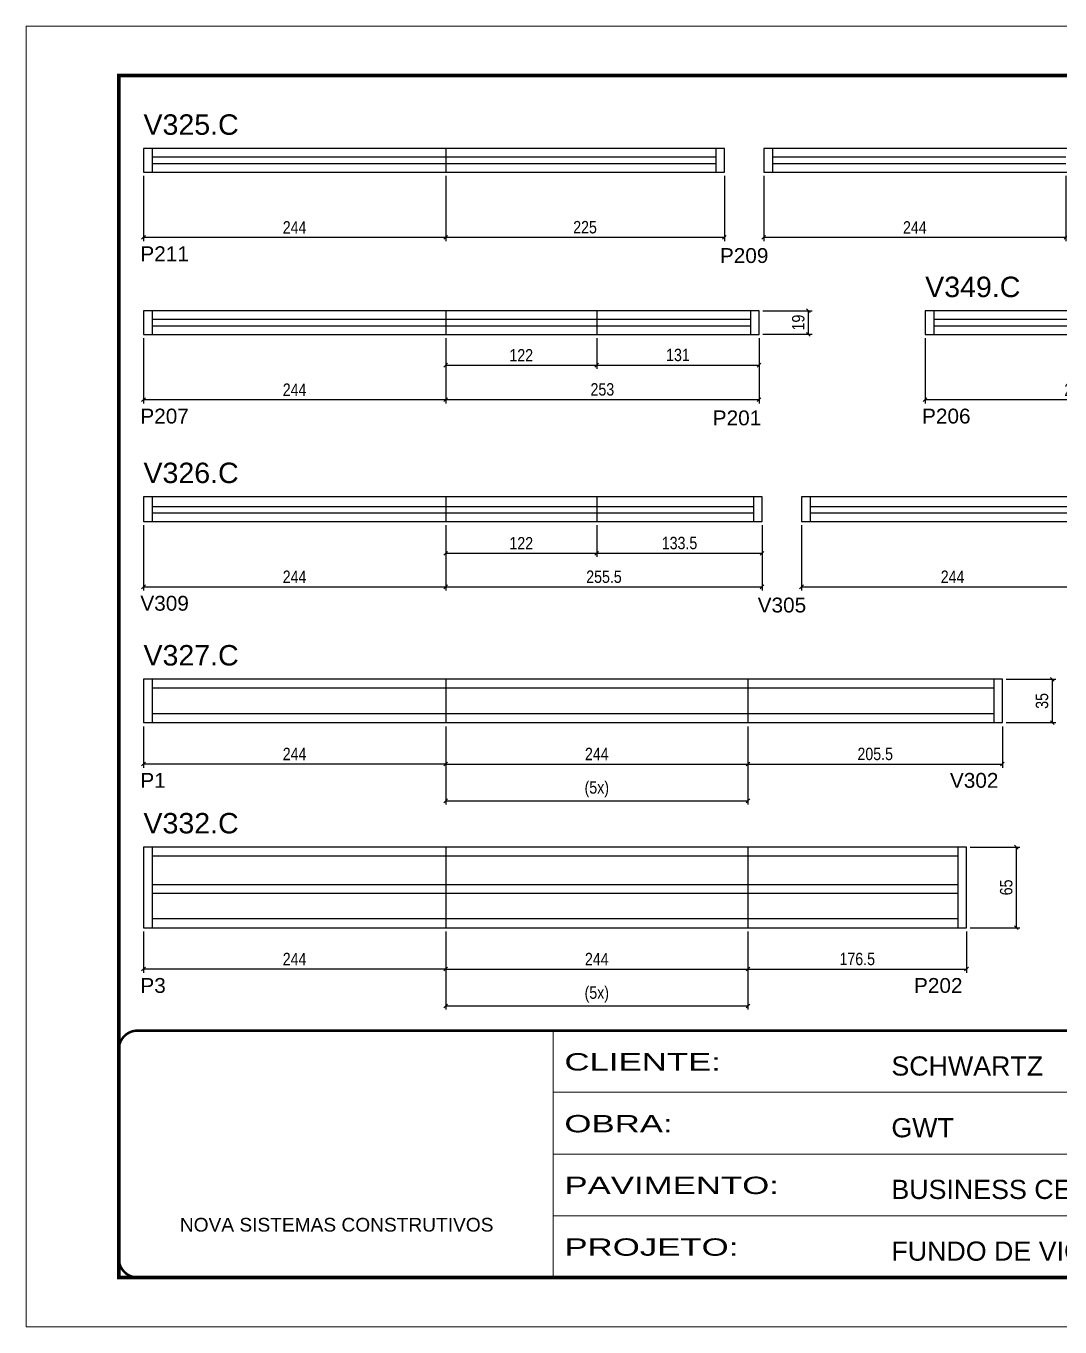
# Model space of a CAD drawing. Extents: x 3245 to 12416, y 917 to 10295.
# Drawn here: x 3245 to 4080, y 6660 to 7710 of the extents above; entities that cross this region are included whole.
import ezdxf

# ---------------------------------------------------------------- set-up
doc = ezdxf.new("R2010")
doc.units = 0
doc.linetypes.add('CONTINUO', pattern=[0])
doc.linetypes.add('DASHED', pattern=[0.75, 0.5, -0.25])
for name, color, linetype in [('5', 5, 'Continuous'), ('COTA', 241, 'Continuous'), ('NOMENCLATURA', 7, 'Continuous'), ('Painéis', 200, 'Continuous'), ('SARR_2.2x7', 40, 'Continuous')]:
    doc.layers.add(name, color=color, linetype=linetype)
doc.layers.add('Folhas', color=255, linetype='Continuous', lineweight=9)
doc.layers.add('SARRAFO DE PRESSAO', color=251, linetype='DASHED', lineweight=9)
doc.styles.add('ARIAL', font='arial.ttf')
doc.styles.add('COTA TECNICA', font='techl___.ttf', dxfattribs={"height": 10})
doc.styles.add('COTA TECNICA-50', font='techl___.ttf', dxfattribs={"height": 10})
doc.styles.get("Standard").update_dxf_attribs({"font": 'arial.ttf'})
doc.styles.add('Tecnologia', font='')
doc.styles.get('Tecnologia').set_extended_font_data('Forgotten Futurist')
doc.dimstyles.new('COTA PAINEL-50', dxfattribs={"dimtxt": 10, "dimasz": 3, "dimexe": 3, "dimexo": 3, "dimgap": 3, "dimtad": 1, "dimdec": 1, "dimzin": 12, "dimdsep": 46, "dimtxsty": 'COTA TECNICA-50', "dimblk1": 'OBLIQUE', "dimblk2": 'OBLIQUE', "dimsah": 1, "dimcen": 0.9, "dimclrd": 4, "dimclre": 4, "dimclrt": 240, "dimadec": 1, "dimazin": 3, "dimtfac": 1, "dimtdec": 1, "dimtmove": 0, "dimatfit": 3, "dimfxl": 1, "dimtolj": 1, "dimtzin": 12, "dimarcsym": 0})
doc.dimstyles.new('PAINEL', dxfattribs={"dimtxt": 10, "dimasz": 3, "dimexe": 3, "dimexo": 3, "dimgap": 3, "dimtad": 1, "dimdec": 1, "dimzin": 12, "dimdsep": 46, "dimtxsty": 'COTA TECNICA', "dimblk1": 'OBLIQUE', "dimblk2": 'OBLIQUE', "dimsah": 1, "dimcen": 0.9, "dimclrd": 4, "dimclre": 4, "dimclrt": 240, "dimadec": 1, "dimazin": 3, "dimtfac": 1, "dimtdec": 1, "dimtmove": 0, "dimatfit": 3, "dimfxl": 1, "dimtolj": 1, "dimtzin": 12, "dimarcsym": 0})

# ---------------------------------------------------------------- blocks, each defined once
blk = doc.blocks.new('9999999999')
at = {"color": 30, "linetype": 'CONTINUO'}
for p, q in [((98564.6, 34230.2), (98564.6, 34429.4)), ((98564.6, 34379.6), (99584, 34379.6)), ((98564.6, 34329.8), (99488, 34329.8)), ((98564.6, 34280), (99488, 34280))]:
    blk.add_line(p, q, dxfattribs=at)
at = {"color": 30, "linetype": 'CONTINUO', "const_width": 2}
blk.add_lwpolyline([(99584, 34230.2), (99584, 34414.4, 0.414214), (99569, 34429.4), (98229, 34429.4, 0.414214), (98214, 34414.4), (98214, 34245.2, 0.414214), (98229, 34230.2), (99584, 34230.2)], format="xyb", dxfattribs=at)
at = {"layer": 'Folhas'}
blk.add_lwpolyline([(98139, 34190.2), (99624, 34190.2), (99624, 35240.2), (98139, 35240.2)], close=True, dxfattribs=at)
at = {"layer": 'Folhas', "color": 30, "const_width": 3}
blk.add_lwpolyline([(98214, 34230.2), (99584, 34230.2), (99584, 35200.2), (98214, 35200.2)], close=True, dxfattribs=at)
at = {"color": 7, "linetype": 'Continuous', "ltscale": 5, "style": 'ARIAL'}
for s, height, p in [('SCHWARTZ', 15.48, (98837.7, 34393.1)), ('GWT', 15.48, (98837.7, 34343.3)), ('BUSINESS CENTER E LAZER - PERIFERIA', 15.483, (98837.7, 34293.5)), ('NOVA SISTEMAS CONSTRUTIVOS', 11.059, (98263.2, 34267.2)), ('FUNDO DE VIGA', 15.483, (98837.7, 34243.7))]:
    blk.add_text(s, height=height, dxfattribs=at).set_placement(p)
at = {"layer": 'Folhas', "color": 7, "style": 'Tecnologia', "width": 1.5}
for s, p in [('CLIENTE:', (98573.7, 34397.2)), ('OBRA:', (98573.7, 34347.3)), ('PAVIMENTO:', (98573.7, 34297.5)), ('PROJETO:', (98573.7, 34247.7))]:
    blk.add_text(s, height=14, dxfattribs=at).set_placement(p)
blk = doc.blocks.new('_Oblique')
at = {"color": 0, "linetype": 'ByBlock', "lineweight": -2}
blk.add_line((-0.5, -0.5), (0.5, 0.5), dxfattribs=at)
blk = doc.blocks.new('*D846')
at = {"layer": 'COTA', "color": 4, "linetype": 'ByBlock', "lineweight": -2, "transparency": 16777216}
for p, q in [((3340.2, 7589.3), (3340.2, 7536.6)), ((3584.2, 7589.3), (3584.2, 7536.6)), ((3340.2, 7539.6), (3584.2, 7539.6))]:
    blk.add_line(p, q, dxfattribs=at)
at = {"layer": 'Defpoints', "color": 0, "linetype": 'ByBlock', "transparency": 16777216}
for p in [(3340.2, 7592.3), (3584.2, 7592.3), (3584.2, 7539.6)]:
    blk.add_point(p, dxfattribs=at)
at = {"layer": 'COTA', "color": 4, "linetype": 'ByBlock', "lineweight": -2, "transparency": 16777216, "xscale": 3, "yscale": 3, "zscale": 3, "rotation": 180}
blk.add_blockref('_Oblique', (3340.2, 7539.6), dxfattribs=at)
at = {"layer": 'COTA', "color": 4, "linetype": 'ByBlock', "lineweight": -2, "transparency": 16777216, "xscale": 3, "yscale": 3, "zscale": 3}
blk.add_blockref('_Oblique', (3584.2, 7539.6), dxfattribs=at)
at = {"layer": 'COTA', "color": 240, "linetype": 'ByBlock', "transparency": 16777216, "insert": (3462.2, 7547.6), "char_height": 10, "attachment_point": 5, "style": 'COTA TECNICA-50'}
blk.add_mtext('\\A1;244', dxfattribs=at)
blk = doc.blocks.new('*D847')
at = {"layer": 'COTA', "color": 4, "linetype": 'ByBlock', "lineweight": -2, "transparency": 16777216}
for p, q in [((3584.2, 7589.3), (3584.2, 7536.6)), ((3809.2, 7589.3), (3809.2, 7536.6)), ((3584.2, 7539.6), (3809.2, 7539.6))]:
    blk.add_line(p, q, dxfattribs=at)
at = {"layer": 'Defpoints', "color": 0, "linetype": 'ByBlock', "transparency": 16777216}
for p in [(3584.2, 7592.3), (3809.2, 7592.3), (3809.2, 7539.6)]:
    blk.add_point(p, dxfattribs=at)
at = {"layer": 'COTA', "color": 4, "linetype": 'ByBlock', "lineweight": -2, "transparency": 16777216, "xscale": 3, "yscale": 3, "zscale": 3, "rotation": 180}
blk.add_blockref('_Oblique', (3584.2, 7539.6), dxfattribs=at)
at = {"layer": 'COTA', "color": 4, "linetype": 'ByBlock', "lineweight": -2, "transparency": 16777216, "xscale": 3, "yscale": 3, "zscale": 3}
blk.add_blockref('_Oblique', (3809.2, 7539.6), dxfattribs=at)
at = {"layer": 'COTA', "color": 240, "linetype": 'ByBlock', "transparency": 16777216, "insert": (3696.7, 7547.7), "char_height": 10, "attachment_point": 5, "style": 'COTA TECNICA-50'}
blk.add_mtext('\\A1;225', dxfattribs=at)
blk = doc.blocks.new('*D852')
at = {"layer": 'COTA', "color": 4, "linetype": 'ByBlock', "lineweight": -2, "transparency": 16777216}
for p, q in [((3841, 7589.3), (3841, 7536.6)), ((4085, 7589.3), (4085, 7536.6)), ((3841, 7539.6), (4085, 7539.6))]:
    blk.add_line(p, q, dxfattribs=at)
at = {"layer": 'Defpoints', "color": 0, "linetype": 'ByBlock', "transparency": 16777216}
for p in [(3841, 7592.3), (4085, 7592.3), (4085, 7539.6)]:
    blk.add_point(p, dxfattribs=at)
at = {"layer": 'COTA', "color": 4, "linetype": 'ByBlock', "lineweight": -2, "transparency": 16777216, "xscale": 3, "yscale": 3, "zscale": 3, "rotation": 180}
blk.add_blockref('_Oblique', (3841, 7539.6), dxfattribs=at)
at = {"layer": 'COTA', "color": 4, "linetype": 'ByBlock', "lineweight": -2, "transparency": 16777216, "xscale": 3, "yscale": 3, "zscale": 3}
blk.add_blockref('_Oblique', (4085, 7539.6), dxfattribs=at)
at = {"layer": 'COTA', "color": 240, "linetype": 'ByBlock', "transparency": 16777216, "insert": (3963, 7547.6), "char_height": 10, "attachment_point": 5, "style": 'COTA TECNICA-50'}
blk.add_mtext('\\A1;244', dxfattribs=at)
blk = doc.blocks.new('*D858')
at = {"layer": 'COTA', "color": 4, "linetype": 'ByBlock', "lineweight": -2, "transparency": 16777216}
for p, q in [((3340.2, 7458.3), (3340.2, 7405.6)), ((3584.2, 7458.3), (3584.2, 7405.6)), ((3340.2, 7408.6), (3584.2, 7408.6))]:
    blk.add_line(p, q, dxfattribs=at)
at = {"layer": 'Defpoints', "color": 0, "linetype": 'ByBlock', "transparency": 16777216}
for p in [(3340.2, 7461.3), (3584.2, 7461.3), (3584.2, 7408.6)]:
    blk.add_point(p, dxfattribs=at)
at = {"layer": 'COTA', "color": 4, "linetype": 'ByBlock', "lineweight": -2, "transparency": 16777216, "xscale": 3, "yscale": 3, "zscale": 3, "rotation": 180}
blk.add_blockref('_Oblique', (3340.2, 7408.6), dxfattribs=at)
at = {"layer": 'COTA', "color": 4, "linetype": 'ByBlock', "lineweight": -2, "transparency": 16777216, "xscale": 3, "yscale": 3, "zscale": 3}
blk.add_blockref('_Oblique', (3584.2, 7408.6), dxfattribs=at)
at = {"layer": 'COTA', "color": 240, "linetype": 'ByBlock', "transparency": 16777216, "insert": (3462.2, 7416.6), "char_height": 10, "attachment_point": 5, "style": 'COTA TECNICA-50'}
blk.add_mtext('\\A1;244', dxfattribs=at)
blk = doc.blocks.new('*D859')
at = {"layer": 'COTA', "color": 4, "linetype": 'ByBlock', "lineweight": -2, "transparency": 16777216}
for p, q in [((3584.2, 7458.3), (3584.2, 7405.6)), ((3837.2, 7458.3), (3837.2, 7405.6)), ((3584.2, 7408.6), (3837.2, 7408.6))]:
    blk.add_line(p, q, dxfattribs=at)
at = {"layer": 'Defpoints', "color": 0, "linetype": 'ByBlock', "transparency": 16777216}
for p in [(3584.2, 7461.3), (3837.2, 7461.3), (3837.2, 7408.6)]:
    blk.add_point(p, dxfattribs=at)
at = {"layer": 'COTA', "color": 4, "linetype": 'ByBlock', "lineweight": -2, "transparency": 16777216, "xscale": 3, "yscale": 3, "zscale": 3, "rotation": 180}
blk.add_blockref('_Oblique', (3584.2, 7408.6), dxfattribs=at)
at = {"layer": 'COTA', "color": 4, "linetype": 'ByBlock', "lineweight": -2, "transparency": 16777216, "xscale": 3, "yscale": 3, "zscale": 3}
blk.add_blockref('_Oblique', (3837.2, 7408.6), dxfattribs=at)
at = {"layer": 'COTA', "color": 240, "linetype": 'ByBlock', "transparency": 16777216, "insert": (3710.7, 7416.8), "char_height": 10, "attachment_point": 5, "style": 'COTA TECNICA-50'}
blk.add_mtext('\\A1;253', dxfattribs=at)
blk = doc.blocks.new('*D860')
at = {"layer": 'COTA', "color": 4, "lineweight": -2, "transparency": 16777216}
for p, q in [((3840.2, 7480.3), (3880, 7480.3)), ((3877, 7480.3), (3877, 7461.3)), ((3840.2, 7461.3), (3880, 7461.3))]:
    blk.add_line(p, q, dxfattribs=at)
at = {"layer": 'Defpoints', "color": 0, "transparency": 16777216}
for p in [(3837.2, 7480.3), (3837.2, 7461.3), (3877, 7461.3)]:
    blk.add_point(p, dxfattribs=at)
at = {"layer": 'COTA', "color": 4, "lineweight": -2, "transparency": 16777216, "xscale": 3, "yscale": 3, "zscale": 3}
for p, rotation in [((3877, 7480.3), 90), ((3877, 7461.3), 270)]:
    blk.add_blockref('_Oblique', p, dxfattribs=dict(at, rotation=rotation))
at = {"layer": 'COTA', "color": 240, "transparency": 16777216, "insert": (3868.9, 7470.8), "char_height": 10, "attachment_point": 5, "rotation": 90, "style": 'COTA TECNICA'}
blk.add_mtext('\\A1;19', dxfattribs=at)
blk = doc.blocks.new('*D861')
at = {"layer": 'COTA', "color": 4, "lineweight": -2, "transparency": 16777216}
for p, q in [((3584.2, 7458.3), (3584.2, 7433.4)), ((3706.2, 7458.3), (3706.2, 7433.4)), ((3584.2, 7436.4), (3706.2, 7436.4))]:
    blk.add_line(p, q, dxfattribs=at)
at = {"layer": 'Defpoints', "color": 0, "transparency": 16777216}
for p in [(3584.2, 7461.3), (3706.2, 7461.3), (3706.2, 7436.4)]:
    blk.add_point(p, dxfattribs=at)
at = {"layer": 'COTA', "color": 4, "lineweight": -2, "transparency": 16777216, "xscale": 3, "yscale": 3, "zscale": 3, "rotation": 180}
blk.add_blockref('_Oblique', (3584.2, 7436.4), dxfattribs=at)
at = {"layer": 'COTA', "color": 4, "lineweight": -2, "transparency": 16777216, "xscale": 3, "yscale": 3, "zscale": 3}
blk.add_blockref('_Oblique', (3706.2, 7436.4), dxfattribs=at)
at = {"layer": 'COTA', "color": 240, "transparency": 16777216, "insert": (3645.2, 7444.4), "char_height": 10, "attachment_point": 5, "style": 'COTA TECNICA'}
blk.add_mtext('\\A1;122', dxfattribs=at)
blk = doc.blocks.new('*D862')
at = {"layer": 'COTA', "color": 4, "lineweight": -2, "transparency": 16777216}
for p, q in [((3706.2, 7458.3), (3706.2, 7433.4)), ((3837.2, 7458.3), (3837.2, 7433.4)), ((3706.2, 7436.4), (3837.2, 7436.4))]:
    blk.add_line(p, q, dxfattribs=at)
at = {"layer": 'Defpoints', "color": 0, "transparency": 16777216}
for p in [(3706.2, 7461.3), (3837.2, 7461.3), (3837.2, 7436.4)]:
    blk.add_point(p, dxfattribs=at)
at = {"layer": 'COTA', "color": 4, "lineweight": -2, "transparency": 16777216, "xscale": 3, "yscale": 3, "zscale": 3, "rotation": 180}
blk.add_blockref('_Oblique', (3706.2, 7436.4), dxfattribs=at)
at = {"layer": 'COTA', "color": 4, "lineweight": -2, "transparency": 16777216, "xscale": 3, "yscale": 3, "zscale": 3}
blk.add_blockref('_Oblique', (3837.2, 7436.4), dxfattribs=at)
at = {"layer": 'COTA', "color": 240, "transparency": 16777216, "insert": (3771.7, 7444.6), "char_height": 10, "attachment_point": 5, "style": 'COTA TECNICA'}
blk.add_mtext('\\A1;131', dxfattribs=at)
blk = doc.blocks.new('*D863')
at = {"layer": 'COTA', "color": 4, "linetype": 'ByBlock', "lineweight": -2, "transparency": 16777216}
for p, q in [((3340.2, 7307.2), (3340.2, 7254.5)), ((3584.2, 7307.2), (3584.2, 7254.5)), ((3340.2, 7257.5), (3584.2, 7257.5))]:
    blk.add_line(p, q, dxfattribs=at)
at = {"layer": 'Defpoints', "color": 0, "linetype": 'ByBlock', "transparency": 16777216}
for p in [(3340.2, 7310.2), (3584.2, 7310.2), (3584.2, 7257.5)]:
    blk.add_point(p, dxfattribs=at)
at = {"layer": 'COTA', "color": 4, "linetype": 'ByBlock', "lineweight": -2, "transparency": 16777216, "xscale": 3, "yscale": 3, "zscale": 3, "rotation": 180}
blk.add_blockref('_Oblique', (3340.2, 7257.5), dxfattribs=at)
at = {"layer": 'COTA', "color": 4, "linetype": 'ByBlock', "lineweight": -2, "transparency": 16777216, "xscale": 3, "yscale": 3, "zscale": 3}
blk.add_blockref('_Oblique', (3584.2, 7257.5), dxfattribs=at)
at = {"layer": 'COTA', "color": 240, "linetype": 'ByBlock', "transparency": 16777216, "insert": (3462.2, 7265.6), "char_height": 10, "attachment_point": 5, "style": 'COTA TECNICA-50'}
blk.add_mtext('\\A1;244', dxfattribs=at)
blk = doc.blocks.new('*D866')
at = {"layer": 'COTA', "color": 4, "linetype": 'ByBlock', "lineweight": -2, "transparency": 16777216}
for p, q in [((3584.2, 7307.2), (3584.2, 7254.5)), ((3839.7, 7307.2), (3839.7, 7254.5)), ((3584.2, 7257.5), (3839.7, 7257.5))]:
    blk.add_line(p, q, dxfattribs=at)
at = {"layer": 'Defpoints', "color": 0, "linetype": 'ByBlock', "transparency": 16777216}
for p in [(3584.2, 7310.2), (3839.7, 7310.2), (3839.7, 7257.5)]:
    blk.add_point(p, dxfattribs=at)
at = {"layer": 'COTA', "color": 4, "linetype": 'ByBlock', "lineweight": -2, "transparency": 16777216, "xscale": 3, "yscale": 3, "zscale": 3, "rotation": 180}
blk.add_blockref('_Oblique', (3584.2, 7257.5), dxfattribs=at)
at = {"layer": 'COTA', "color": 4, "linetype": 'ByBlock', "lineweight": -2, "transparency": 16777216, "xscale": 3, "yscale": 3, "zscale": 3}
blk.add_blockref('_Oblique', (3839.7, 7257.5), dxfattribs=at)
at = {"layer": 'COTA', "color": 240, "linetype": 'ByBlock', "transparency": 16777216, "insert": (3712, 7265.6), "char_height": 10, "attachment_point": 5, "style": 'COTA TECNICA-50'}
blk.add_mtext('\\A1;255.5', dxfattribs=at)
blk = doc.blocks.new('*D865')
at = {"layer": 'COTA', "color": 4, "linetype": 'ByBlock', "lineweight": -2, "transparency": 16777216}
for p, q in [((3871.5, 7307.2), (3871.5, 7254.5)), ((4115.5, 7307.2), (4115.5, 7254.5)), ((3871.5, 7257.5), (4115.5, 7257.5))]:
    blk.add_line(p, q, dxfattribs=at)
at = {"layer": 'Defpoints', "color": 0, "linetype": 'ByBlock', "transparency": 16777216}
for p in [(3871.5, 7310.2), (4115.5, 7310.2), (4115.5, 7257.5)]:
    blk.add_point(p, dxfattribs=at)
at = {"layer": 'COTA', "color": 4, "linetype": 'ByBlock', "lineweight": -2, "transparency": 16777216, "xscale": 3, "yscale": 3, "zscale": 3, "rotation": 180}
blk.add_blockref('_Oblique', (3871.5, 7257.5), dxfattribs=at)
at = {"layer": 'COTA', "color": 4, "linetype": 'ByBlock', "lineweight": -2, "transparency": 16777216, "xscale": 3, "yscale": 3, "zscale": 3}
blk.add_blockref('_Oblique', (4115.5, 7257.5), dxfattribs=at)
at = {"layer": 'COTA', "color": 240, "linetype": 'ByBlock', "transparency": 16777216, "insert": (3993.5, 7265.6), "char_height": 10, "attachment_point": 5, "style": 'COTA TECNICA-50'}
blk.add_mtext('\\A1;244', dxfattribs=at)
blk = doc.blocks.new('*D876')
at = {"layer": 'COTA', "color": 4, "lineweight": -2, "transparency": 16777216}
for p, q in [((3584.2, 7307.2), (3584.2, 7281.6)), ((3706.2, 7307.2), (3706.2, 7281.6)), ((3584.2, 7284.6), (3706.2, 7284.6))]:
    blk.add_line(p, q, dxfattribs=at)
at = {"layer": 'Defpoints', "color": 0, "transparency": 16777216}
for p in [(3584.2, 7310.2), (3706.2, 7310.2), (3706.2, 7284.6)]:
    blk.add_point(p, dxfattribs=at)
at = {"layer": 'COTA', "color": 4, "lineweight": -2, "transparency": 16777216, "xscale": 3, "yscale": 3, "zscale": 3, "rotation": 180}
blk.add_blockref('_Oblique', (3584.2, 7284.6), dxfattribs=at)
at = {"layer": 'COTA', "color": 4, "lineweight": -2, "transparency": 16777216, "xscale": 3, "yscale": 3, "zscale": 3}
blk.add_blockref('_Oblique', (3706.2, 7284.6), dxfattribs=at)
at = {"layer": 'COTA', "color": 240, "transparency": 16777216, "insert": (3645.2, 7292.7), "char_height": 10, "attachment_point": 5, "style": 'COTA TECNICA'}
blk.add_mtext('\\A1;122', dxfattribs=at)
blk = doc.blocks.new('*D877')
at = {"layer": 'COTA', "color": 4, "lineweight": -2, "transparency": 16777216}
for p, q in [((3706.2, 7307.2), (3706.2, 7281.6)), ((3839.7, 7307.2), (3839.7, 7281.6)), ((3706.2, 7284.6), (3839.7, 7284.6))]:
    blk.add_line(p, q, dxfattribs=at)
at = {"layer": 'Defpoints', "color": 0, "transparency": 16777216}
for p in [(3706.2, 7310.2), (3839.7, 7310.2), (3839.7, 7284.6)]:
    blk.add_point(p, dxfattribs=at)
at = {"layer": 'COTA', "color": 4, "lineweight": -2, "transparency": 16777216, "xscale": 3, "yscale": 3, "zscale": 3, "rotation": 180}
blk.add_blockref('_Oblique', (3706.2, 7284.6), dxfattribs=at)
at = {"layer": 'COTA', "color": 4, "lineweight": -2, "transparency": 16777216, "xscale": 3, "yscale": 3, "zscale": 3}
blk.add_blockref('_Oblique', (3839.7, 7284.6), dxfattribs=at)
at = {"layer": 'COTA', "color": 240, "transparency": 16777216, "insert": (3773, 7292.8), "char_height": 10, "attachment_point": 5, "style": 'COTA TECNICA'}
blk.add_mtext('\\A1;133.5', dxfattribs=at)
blk = doc.blocks.new('*D881')
at = {"layer": 'COTA', "color": 4, "linetype": 'ByBlock', "lineweight": -2, "transparency": 16777216}
for p, q in [((3340.2, 7144.9), (3340.2, 7111.5)), ((3584.2, 7144.9), (3584.2, 7111.5)), ((3584.2, 7114.5), (3340.2, 7114.5))]:
    blk.add_line(p, q, dxfattribs=at)
at = {"layer": 'Defpoints', "color": 0, "linetype": 'ByBlock', "transparency": 16777216}
for p in [(3340.2, 7147.9), (3584.2, 7147.9), (3340.2, 7114.5)]:
    blk.add_point(p, dxfattribs=at)
at = {"layer": 'COTA', "color": 4, "linetype": 'ByBlock', "lineweight": -2, "transparency": 16777216, "xscale": 3, "yscale": 3, "zscale": 3, "rotation": 180}
blk.add_blockref('_Oblique', (3340.2, 7114.5), dxfattribs=at)
at = {"layer": 'COTA', "color": 4, "linetype": 'ByBlock', "lineweight": -2, "transparency": 16777216, "xscale": 3, "yscale": 3, "zscale": 3}
blk.add_blockref('_Oblique', (3584.2, 7114.5), dxfattribs=at)
at = {"layer": 'COTA', "color": 240, "linetype": 'ByBlock', "transparency": 16777216, "insert": (3462.2, 7122.6), "char_height": 10, "attachment_point": 5, "style": 'COTA TECNICA-50'}
blk.add_mtext('\\A1;244', dxfattribs=at)
blk = doc.blocks.new('*D882')
at = {"layer": 'COTA', "color": 4, "linetype": 'ByBlock', "lineweight": -2, "transparency": 16777216}
for p, q in [((3584.2, 7144.9), (3584.2, 7111.5)), ((3828.2, 7144.9), (3828.2, 7111.5)), ((3584.2, 7114.5), (3828.2, 7114.5))]:
    blk.add_line(p, q, dxfattribs=at)
at = {"layer": 'Defpoints', "color": 0, "linetype": 'ByBlock', "transparency": 16777216}
for p in [(3584.2, 7147.9), (3828.2, 7147.9), (3828.2, 7114.5)]:
    blk.add_point(p, dxfattribs=at)
at = {"layer": 'COTA', "color": 4, "linetype": 'ByBlock', "lineweight": -2, "transparency": 16777216, "xscale": 3, "yscale": 3, "zscale": 3, "rotation": 180}
blk.add_blockref('_Oblique', (3584.2, 7114.5), dxfattribs=at)
at = {"layer": 'COTA', "color": 4, "linetype": 'ByBlock', "lineweight": -2, "transparency": 16777216, "xscale": 3, "yscale": 3, "zscale": 3}
blk.add_blockref('_Oblique', (3828.2, 7114.5), dxfattribs=at)
at = {"layer": 'COTA', "color": 240, "linetype": 'ByBlock', "transparency": 16777216, "insert": (3706.2, 7122.6), "char_height": 10, "attachment_point": 5, "style": 'COTA TECNICA-50'}
blk.add_mtext('\\A1;244', dxfattribs=at)
blk = doc.blocks.new('*D883')
at = {"layer": 'COTA', "color": 4, "linetype": 'ByBlock', "lineweight": -2, "transparency": 16777216}
for p, q in [((3828.2, 7144.9), (3828.2, 7111.5)), ((4033.7, 7144.9), (4033.7, 7111.5)), ((3828.2, 7114.5), (4033.7, 7114.5))]:
    blk.add_line(p, q, dxfattribs=at)
at = {"layer": 'Defpoints', "color": 0, "linetype": 'ByBlock', "transparency": 16777216}
for p in [(3828.2, 7147.9), (4033.7, 7147.9), (4033.7, 7114.5)]:
    blk.add_point(p, dxfattribs=at)
at = {"layer": 'COTA', "color": 4, "linetype": 'ByBlock', "lineweight": -2, "transparency": 16777216, "xscale": 3, "yscale": 3, "zscale": 3, "rotation": 180}
blk.add_blockref('_Oblique', (3828.2, 7114.5), dxfattribs=at)
at = {"layer": 'COTA', "color": 4, "linetype": 'ByBlock', "lineweight": -2, "transparency": 16777216, "xscale": 3, "yscale": 3, "zscale": 3}
blk.add_blockref('_Oblique', (4033.7, 7114.5), dxfattribs=at)
at = {"layer": 'COTA', "color": 240, "linetype": 'ByBlock', "transparency": 16777216, "insert": (3931, 7122.6), "char_height": 10, "attachment_point": 5, "style": 'COTA TECNICA-50'}
blk.add_mtext('\\A1;205.5', dxfattribs=at)
blk = doc.blocks.new('*D880')
at = {"layer": 'COTA', "color": 4, "lineweight": -2, "transparency": 16777216}
for p, q in [((4036.7, 7182.9), (4076.9, 7182.9)), ((4073.9, 7182.9), (4073.9, 7147.9)), ((4036.7, 7147.9), (4076.9, 7147.9))]:
    blk.add_line(p, q, dxfattribs=at)
at = {"layer": 'Defpoints', "color": 0, "transparency": 16777216}
for p in [(4033.7, 7182.9), (4033.7, 7147.9), (4073.9, 7147.9)]:
    blk.add_point(p, dxfattribs=at)
at = {"layer": 'COTA', "color": 4, "lineweight": -2, "transparency": 16777216, "xscale": 3, "yscale": 3, "zscale": 3}
for p, rotation in [((4073.9, 7182.9), 90), ((4073.9, 7147.9), 270)]:
    blk.add_blockref('_Oblique', p, dxfattribs=dict(at, rotation=rotation))
at = {"layer": 'COTA', "color": 240, "transparency": 16777216, "insert": (4065.7, 7165.4), "char_height": 10, "attachment_point": 5, "rotation": 90, "style": 'COTA TECNICA'}
blk.add_mtext('\\A1;35', dxfattribs=at)
blk = doc.blocks.new('*D884')
at = {"layer": 'COTA', "color": 4, "lineweight": -2, "transparency": 16777216}
for p, q in [((3584.2, 7144.9), (3584.2, 7081.8)), ((3828.2, 7144.9), (3828.2, 7081.8)), ((3584.2, 7084.8), (3828.2, 7084.8))]:
    blk.add_line(p, q, dxfattribs=at)
at = {"layer": 'Defpoints', "color": 0, "transparency": 16777216}
for p in [(3584.2, 7147.9), (3828.2, 7147.9), (3828.2, 7084.8)]:
    blk.add_point(p, dxfattribs=at)
at = {"layer": 'COTA', "color": 4, "lineweight": -2, "transparency": 16777216, "xscale": 3, "yscale": 3, "zscale": 3, "rotation": 180}
blk.add_blockref('_Oblique', (3584.2, 7084.8), dxfattribs=at)
at = {"layer": 'COTA', "color": 4, "lineweight": -2, "transparency": 16777216, "xscale": 3, "yscale": 3, "zscale": 3}
blk.add_blockref('_Oblique', (3828.2, 7084.8), dxfattribs=at)
at = {"layer": 'COTA', "color": 240, "transparency": 16777216, "insert": (3706.2, 7094.1), "char_height": 10, "attachment_point": 5, "style": 'COTA TECNICA'}
blk.add_mtext('\\A1;(5x)', dxfattribs=at)
blk = doc.blocks.new('*D885')
at = {"layer": 'COTA', "color": 4, "linetype": 'ByBlock', "lineweight": -2, "transparency": 16777216}
for p, q in [((3340.2, 6979.4), (3340.2, 6946)), ((3584.2, 6979.4), (3584.2, 6946)), ((3584.2, 6949), (3340.2, 6949))]:
    blk.add_line(p, q, dxfattribs=at)
at = {"layer": 'Defpoints', "color": 0, "linetype": 'ByBlock', "transparency": 16777216}
for p in [(3340.2, 6982.4), (3584.2, 6982.4), (3340.2, 6949)]:
    blk.add_point(p, dxfattribs=at)
at = {"layer": 'COTA', "color": 4, "linetype": 'ByBlock', "lineweight": -2, "transparency": 16777216, "xscale": 3, "yscale": 3, "zscale": 3, "rotation": 180}
blk.add_blockref('_Oblique', (3340.2, 6949), dxfattribs=at)
at = {"layer": 'COTA', "color": 4, "linetype": 'ByBlock', "lineweight": -2, "transparency": 16777216, "xscale": 3, "yscale": 3, "zscale": 3}
blk.add_blockref('_Oblique', (3584.2, 6949), dxfattribs=at)
at = {"layer": 'COTA', "color": 240, "linetype": 'ByBlock', "transparency": 16777216, "insert": (3462.2, 6957.1), "char_height": 10, "attachment_point": 5, "style": 'COTA TECNICA-50'}
blk.add_mtext('\\A1;244', dxfattribs=at)
blk = doc.blocks.new('*D886')
at = {"layer": 'COTA', "color": 4, "linetype": 'ByBlock', "lineweight": -2, "transparency": 16777216}
for p, q in [((3584.2, 6979.4), (3584.2, 6946)), ((3828.2, 6979.4), (3828.2, 6946)), ((3584.2, 6949), (3828.2, 6949))]:
    blk.add_line(p, q, dxfattribs=at)
at = {"layer": 'Defpoints', "color": 0, "linetype": 'ByBlock', "transparency": 16777216}
for p in [(3584.2, 6982.4), (3828.2, 6982.4), (3828.2, 6949)]:
    blk.add_point(p, dxfattribs=at)
at = {"layer": 'COTA', "color": 4, "linetype": 'ByBlock', "lineweight": -2, "transparency": 16777216, "xscale": 3, "yscale": 3, "zscale": 3, "rotation": 180}
blk.add_blockref('_Oblique', (3584.2, 6949), dxfattribs=at)
at = {"layer": 'COTA', "color": 4, "linetype": 'ByBlock', "lineweight": -2, "transparency": 16777216, "xscale": 3, "yscale": 3, "zscale": 3}
blk.add_blockref('_Oblique', (3828.2, 6949), dxfattribs=at)
at = {"layer": 'COTA', "color": 240, "linetype": 'ByBlock', "transparency": 16777216, "insert": (3706.2, 6957.1), "char_height": 10, "attachment_point": 5, "style": 'COTA TECNICA-50'}
blk.add_mtext('\\A1;244', dxfattribs=at)
blk = doc.blocks.new('*D887')
at = {"layer": 'COTA', "color": 4, "linetype": 'ByBlock', "lineweight": -2, "transparency": 16777216}
for p, q in [((3828.2, 6979.4), (3828.2, 6946)), ((4004.7, 6979.4), (4004.7, 6946)), ((3828.2, 6949), (4004.7, 6949))]:
    blk.add_line(p, q, dxfattribs=at)
at = {"layer": 'Defpoints', "color": 0, "linetype": 'ByBlock', "transparency": 16777216}
for p in [(3828.2, 6982.4), (4004.7, 6982.4), (4004.7, 6949)]:
    blk.add_point(p, dxfattribs=at)
at = {"layer": 'COTA', "color": 4, "linetype": 'ByBlock', "lineweight": -2, "transparency": 16777216, "xscale": 3, "yscale": 3, "zscale": 3, "rotation": 180}
blk.add_blockref('_Oblique', (3828.2, 6949), dxfattribs=at)
at = {"layer": 'COTA', "color": 4, "linetype": 'ByBlock', "lineweight": -2, "transparency": 16777216, "xscale": 3, "yscale": 3, "zscale": 3}
blk.add_blockref('_Oblique', (4004.7, 6949), dxfattribs=at)
at = {"layer": 'COTA', "color": 240, "linetype": 'ByBlock', "transparency": 16777216, "insert": (3916.5, 6957.1), "char_height": 10, "attachment_point": 5, "style": 'COTA TECNICA-50'}
blk.add_mtext('\\A1;176.5', dxfattribs=at)
blk = doc.blocks.new('*D888')
at = {"layer": 'COTA', "color": 4, "lineweight": -2, "transparency": 16777216}
for p, q in [((4007.7, 7047.4), (4047.9, 7047.4)), ((4044.9, 7047.4), (4044.9, 6982.4)), ((4007.7, 6982.4), (4047.9, 6982.4))]:
    blk.add_line(p, q, dxfattribs=at)
at = {"layer": 'Defpoints', "color": 0, "transparency": 16777216}
for p in [(4004.7, 7047.4), (4004.7, 6982.4), (4044.9, 6982.4)]:
    blk.add_point(p, dxfattribs=at)
at = {"layer": 'COTA', "color": 4, "lineweight": -2, "transparency": 16777216, "xscale": 3, "yscale": 3, "zscale": 3}
for p, rotation in [((4044.9, 7047.4), 90), ((4044.9, 6982.4), 270)]:
    blk.add_blockref('_Oblique', p, dxfattribs=dict(at, rotation=rotation))
at = {"layer": 'COTA', "color": 240, "transparency": 16777216, "insert": (4036.8, 7014.9), "char_height": 10, "attachment_point": 5, "rotation": 90, "style": 'COTA TECNICA'}
blk.add_mtext('\\A1;65', dxfattribs=at)
blk = doc.blocks.new('*D889')
at = {"layer": 'COTA', "color": 4, "lineweight": -2, "transparency": 16777216}
for p, q in [((3584.2, 6979.4), (3584.2, 6916.3)), ((3828.2, 6979.4), (3828.2, 6916.3)), ((3584.2, 6919.3), (3828.2, 6919.3))]:
    blk.add_line(p, q, dxfattribs=at)
at = {"layer": 'Defpoints', "color": 0, "transparency": 16777216}
for p in [(3584.2, 6982.4), (3828.2, 6982.4), (3828.2, 6919.3)]:
    blk.add_point(p, dxfattribs=at)
at = {"layer": 'COTA', "color": 4, "lineweight": -2, "transparency": 16777216, "xscale": 3, "yscale": 3, "zscale": 3, "rotation": 180}
blk.add_blockref('_Oblique', (3584.2, 6919.3), dxfattribs=at)
at = {"layer": 'COTA', "color": 4, "lineweight": -2, "transparency": 16777216, "xscale": 3, "yscale": 3, "zscale": 3}
blk.add_blockref('_Oblique', (3828.2, 6919.3), dxfattribs=at)
at = {"layer": 'COTA', "color": 240, "transparency": 16777216, "insert": (3706.2, 6928.5), "char_height": 10, "attachment_point": 5, "style": 'COTA TECNICA'}
blk.add_mtext('\\A1;(5x)', dxfattribs=at)
blk = doc.blocks.new('*D918')
at = {"layer": 'COTA', "color": 4, "linetype": 'ByBlock', "lineweight": -2, "transparency": 16777216}
for p, q in [((3971.3, 7458.3), (3971.3, 7405.6)), ((4215.3, 7458.3), (4215.3, 7405.6)), ((3971.3, 7408.6), (4215.3, 7408.6))]:
    blk.add_line(p, q, dxfattribs=at)
at = {"layer": 'Defpoints', "color": 0, "linetype": 'ByBlock', "transparency": 16777216}
for p in [(3971.3, 7461.3), (4215.3, 7461.3), (4215.3, 7408.6)]:
    blk.add_point(p, dxfattribs=at)
at = {"layer": 'COTA', "color": 4, "linetype": 'ByBlock', "lineweight": -2, "transparency": 16777216, "xscale": 3, "yscale": 3, "zscale": 3, "rotation": 180}
blk.add_blockref('_Oblique', (3971.3, 7408.6), dxfattribs=at)
at = {"layer": 'COTA', "color": 4, "linetype": 'ByBlock', "lineweight": -2, "transparency": 16777216, "xscale": 3, "yscale": 3, "zscale": 3}
blk.add_blockref('_Oblique', (4215.3, 7408.6), dxfattribs=at)
at = {"layer": 'COTA', "color": 240, "linetype": 'ByBlock', "transparency": 16777216, "insert": (4093.3, 7416.6), "char_height": 10, "attachment_point": 5, "style": 'COTA TECNICA-50'}
blk.add_mtext('\\A1;244', dxfattribs=at)

msp = doc.modelspace()

# ---------------------------------------------------------------- linework, layer by layer
at = {"layer": 'Painéis', "linetype": 'Continuous'}
for p, q in [((3584.2, 7611.27), (3584.2, 7592.27)), ((3584.2, 7480.26), (3584.2, 7461.26)), ((3706.2, 7480.26), (3706.2, 7461.26)), ((3584.2, 7330.17), (3584.2, 7310.17)), ((3706.2, 7330.17), (3706.2, 7310.17)), ((4033.7, 7182.94), (3340.2, 7182.94)), ((3340.2, 7182.94), (3340.2, 7147.94)), ((3584.2, 7182.94), (3584.2, 7147.94)), ((3828.2, 7182.94), (3828.2, 7147.94)), ((4033.7, 7147.94), (4033.7, 7182.94)), ((3340.2, 7147.94), (4033.7, 7147.94)), ((4004.7, 7047.41), (3340.2, 7047.41)), ((3340.2, 7047.41), (3340.2, 6982.41)), ((3584.2, 7047.41), (3584.2, 6982.41)), ((3828.2, 7047.41), (3828.2, 6982.41)), ((4004.7, 6982.41), (4004.7, 7047.41)), ((3340.2, 6982.41), (4004.7, 6982.41))]:
    msp.add_line(p, q, dxfattribs=at)
for points in [[(3340.2, 7592.27), (3809.2, 7592.27), (3809.2, 7611.27), (3340.2, 7611.27)], [(3840.99, 7592.27), (4366.49, 7592.27), (4366.49, 7611.27), (3840.99, 7611.27)], [(3340.2, 7461.26), (3837.2, 7461.26), (3837.2, 7480.26), (3340.2, 7480.26)], [(3971.35, 7461.26), (4477.35, 7461.26), (4477.35, 7480.26), (3971.35, 7480.26)], [(3340.2, 7310.17), (3839.7, 7310.17), (3839.7, 7330.17), (3340.2, 7330.17)], [(3871.49, 7310.17), (4655.99, 7310.17), (4655.99, 7330.17), (3871.49, 7330.17)]]:
    msp.add_lwpolyline(points, close=True, dxfattribs=at)
at = {"layer": 'SARR_2.2x7', "linetype": 'Continuous'}
for p, q in [((3347.2, 7611.27), (3347.2, 7592.27)), ((3584.2, 7604.27), (3347.2, 7604.27)), ((3802.2, 7604.27), (3584.2, 7604.27)), ((3802.2, 7611.27), (3802.2, 7592.27)), ((3847.99, 7611.27), (3847.99, 7592.27)), ((4084.99, 7604.27), (3847.99, 7604.27)), ((3347.2, 7599.27), (3584.2, 7599.27)), ((3584.2, 7599.27), (3802.2, 7599.27)), ((3847.99, 7599.27), (4084.99, 7599.27)), ((3347.2, 7480.26), (3347.2, 7461.26)), ((3830.2, 7480.26), (3830.2, 7461.26)), ((3978.35, 7480.26), (3978.35, 7461.26)), ((3584.2, 7473.26), (3347.2, 7473.26)), ((3347.2, 7468.26), (3584.2, 7468.26)), ((3830.2, 7473.26), (3584.2, 7473.26)), ((3584.2, 7468.26), (3830.2, 7468.26)), ((4215.35, 7473.26), (3978.35, 7473.26)), ((3978.35, 7468.26), (4215.35, 7468.26)), ((3347.2, 7330.17), (3347.2, 7310.17)), ((3832.7, 7330.17), (3832.7, 7310.17)), ((3878.49, 7330.17), (3878.49, 7310.17)), ((3584.2, 7322.17), (3347.2, 7322.17)), ((3832.7, 7322.17), (3584.2, 7322.17)), ((4115.49, 7322.17), (3878.49, 7322.17)), ((3347.2, 7317.17), (3584.2, 7317.17)), ((3584.2, 7317.17), (3832.7, 7317.17)), ((3878.49, 7317.17), (4115.49, 7317.17)), ((3347.2, 7182.94), (3347.2, 7147.94)), ((4026.7, 7182.94), (4026.7, 7147.94)), ((3347.2, 7175.94), (3584.2, 7175.94)), ((3584.2, 7175.94), (3828.2, 7175.94)), ((3828.2, 7175.94), (4026.7, 7175.94)), ((3584.2, 7154.94), (3347.2, 7154.94)), ((3828.2, 7154.94), (3584.2, 7154.94)), ((4026.7, 7154.94), (3828.2, 7154.94)), ((3347.2, 7047.41), (3347.2, 6982.41)), ((3997.7, 7047.41), (3997.7, 6982.41)), ((3347.2, 7040.41), (3584.2, 7040.41)), ((3584.2, 7040.41), (3828.2, 7040.41)), ((3828.2, 7040.41), (3997.7, 7040.41)), ((3584.2, 7017.07), (3347.2, 7017.07)), ((3828.2, 7017.07), (3584.2, 7017.07)), ((3997.7, 7017.07), (3828.2, 7017.07)), ((3584.2, 7010.07), (3347.2, 7010.07)), ((3828.2, 7010.07), (3584.2, 7010.07)), ((3997.7, 7010.07), (3828.2, 7010.07)), ((3584.2, 6989.41), (3347.2, 6989.41)), ((3828.2, 6989.41), (3584.2, 6989.41)), ((3997.7, 6989.41), (3828.2, 6989.41))]:
    msp.add_line(p, q, dxfattribs=at)

# ---------------------------------------------------------------- block references
at = {"layer": 'SARRAFO DE PRESSAO', "color": 6, "linetype": 'ByBlock'}
msp.add_blockref('9999999999', (-94893.63, -27530.07), dxfattribs=at)

# ---------------------------------------------------------------- texts
at = {"layer": '5', "linetype": 'Continuous'}
for s, p in [('P211', (3337.69, 7520.33)), ('P209', (3805.61, 7518.88)), ('P207', (3337.69, 7389.32)), ('P201', (3799.83, 7387.87)), ('P206', (3968.84, 7389.32)), ('V309', (3337.69, 7238.24)), ('V305', (3836.11, 7236.79)), ('P1', (3337.69, 7095.29)), ('V302', (3991.33, 7095.29)), ('P3', (3337.69, 6929.76)), ('P202', (3962.33, 6929.76))]:
    msp.add_text(s, height=12, rotation=359.99996, dxfattribs=at).set_placement(p)
at = {"layer": 'NOMENCLATURA', "linetype": 'Continuous'}
for s, p in [('V325.C', (3340.2, 7622.34)), ('V349.C', (3971.35, 7491.33)), ('V326.C', (3340.2, 7341.24)), ('V327.C', (3340.2, 7194.01)), ('V332.C', (3340.2, 7058.48))]:
    msp.add_text(s, height=16.5, dxfattribs=at).set_placement(p)

# ---------------------------------------------------------------- dimensions: what is measured, and where the dimension line sits
at = {"layer": 'COTA', "linetype": 'ByBlock'}
for base, p1, p2, picture, middle in [((3584.2, 7539.58), (3340.2, 7592.27), (3584.2, 7592.27), '*D846', (3462.2, 7547.65)), ((3809.2, 7539.58), (3584.2, 7592.27), (3809.2, 7592.27), '*D847', (3696.7, 7547.69)), ((4084.99, 7539.58), (3840.99, 7592.27), (4084.99, 7592.27), '*D852', (3962.99, 7547.65)), ((3584.2, 7408.57), (3340.2, 7461.26), (3584.2, 7461.26), '*D858', (3462.2, 7416.64)), ((3837.2, 7408.57), (3584.2, 7461.26), (3837.2, 7461.26), '*D859', (3710.7, 7416.79)), ((4215.35, 7408.57), (3971.35, 7461.26), (4215.35, 7461.26), '*D918', (4093.35, 7416.64)), ((3584.2, 7257.48), (3340.2, 7310.17), (3584.2, 7310.17), '*D863', (3462.2, 7265.56)), ((3839.7, 7257.48), (3584.2, 7310.17), (3839.7, 7310.17), '*D866', (3711.95, 7265.59)), ((4115.49, 7257.48), (3871.49, 7310.17), (4115.49, 7310.17), '*D865', (3993.49, 7265.56)), ((3828.2, 7114.53), (3584.2, 7147.94), (3828.2, 7147.94), '*D882', (3706.2, 7122.61)), ((4033.7, 7114.53), (3828.2, 7147.94), (4033.7, 7147.94), '*D883', (3930.95, 7122.64)), ((3828.2, 6949), (3584.2, 6982.41), (3828.2, 6982.41), '*D886', (3706.2, 6957.07)), ((4004.7, 6949), (3828.2, 6982.41), (4004.7, 6982.41), '*D887', (3916.45, 6957.11))]:
    dim = msp.add_linear_dim(base=base, p1=p1, p2=p2, dimstyle='COTA PAINEL-50', override={"dimarcsym": 1}, dxfattribs=at)
    dim.commit()
    dim.dimension.update_dxf_attribs({"geometry": picture, "text_midpoint": middle})
at = {"layer": 'COTA'}
for base, p1, p2, picture, middle in [((3877.03, 7461.26), (3837.2, 7480.26), (3837.2, 7461.26), '*D860', (3868.94, 7470.76)), ((4073.91, 7147.94), (4033.7, 7182.94), (4033.7, 7147.94), '*D880', (4065.69, 7165.44)), ((4044.91, 6982.41), (4004.7, 7047.41), (4004.7, 6982.41), '*D888', (4036.8, 7014.91))]:
    dim = msp.add_linear_dim(base=base, p1=p1, p2=p2, angle=90, dimstyle='PAINEL', dxfattribs=at)
    dim.commit()
    dim.dimension.update_dxf_attribs({"geometry": picture, "text_midpoint": middle})
for base, p1, p2, picture, middle in [((3706.2, 7436.38), (3584.2, 7461.26), (3706.2, 7461.26), '*D861', (3645.2, 7444.44)), ((3706.2, 7284.6), (3584.2, 7310.17), (3706.2, 7310.17), '*D876', (3645.2, 7292.66))]:
    dim = msp.add_linear_dim(base=base, p1=p1, p2=p2, dimstyle='PAINEL', dxfattribs=at)
    dim.commit()
    dim.dimension.update_dxf_attribs({"geometry": picture, "text_midpoint": middle})
for base, p1, p2, picture, middle in [((3837.2, 7436.38), (3706.2, 7461.26), (3837.2, 7461.26), '*D862', (3771.7, 7444.6)), ((3839.7, 7284.6), (3706.2, 7310.17), (3839.7, 7310.17), '*D877', (3772.95, 7292.82))]:
    dim = msp.add_linear_dim(base=base, p1=p1, p2=p2, dimstyle='PAINEL', override={"dimtmove": 1}, dxfattribs=at)
    dim.commit()
    dim.dimension.update_dxf_attribs({"geometry": picture, "text_midpoint": middle})
at = {"layer": 'COTA', "linetype": 'ByBlock'}
for base, p1, p2, picture, middle in [((3340.2, 7114.53), (3584.2, 7147.94), (3340.2, 7147.94), '*D881', (3462.2, 7122.61)), ((3340.2, 6949), (3584.2, 6982.41), (3340.2, 6982.41), '*D885', (3462.2, 6957.07))]:
    dim = msp.add_linear_dim(base=base, p1=p1, p2=p2, angle=180, dimstyle='COTA PAINEL-50', override={"dimarcsym": 1}, dxfattribs=at)
    dim.commit()
    dim.dimension.update_dxf_attribs({"geometry": picture, "text_midpoint": middle})
at = {"layer": 'COTA'}
for base, p1, p2, picture, middle in [((3828.2, 7084.84), (3584.2, 7147.94), (3828.2, 7147.94), '*D884', (3706.2, 7094.06)), ((3828.2, 6919.3), (3584.2, 6982.41), (3828.2, 6982.41), '*D889', (3706.2, 6928.53))]:
    dim = msp.add_linear_dim(base=base, p1=p1, p2=p2, text='(5x)', dimstyle='PAINEL', dxfattribs=at)
    dim.commit()
    dim.dimension.update_dxf_attribs({"geometry": picture, "text_midpoint": middle})

doc.saveas('drawing.dxf')
